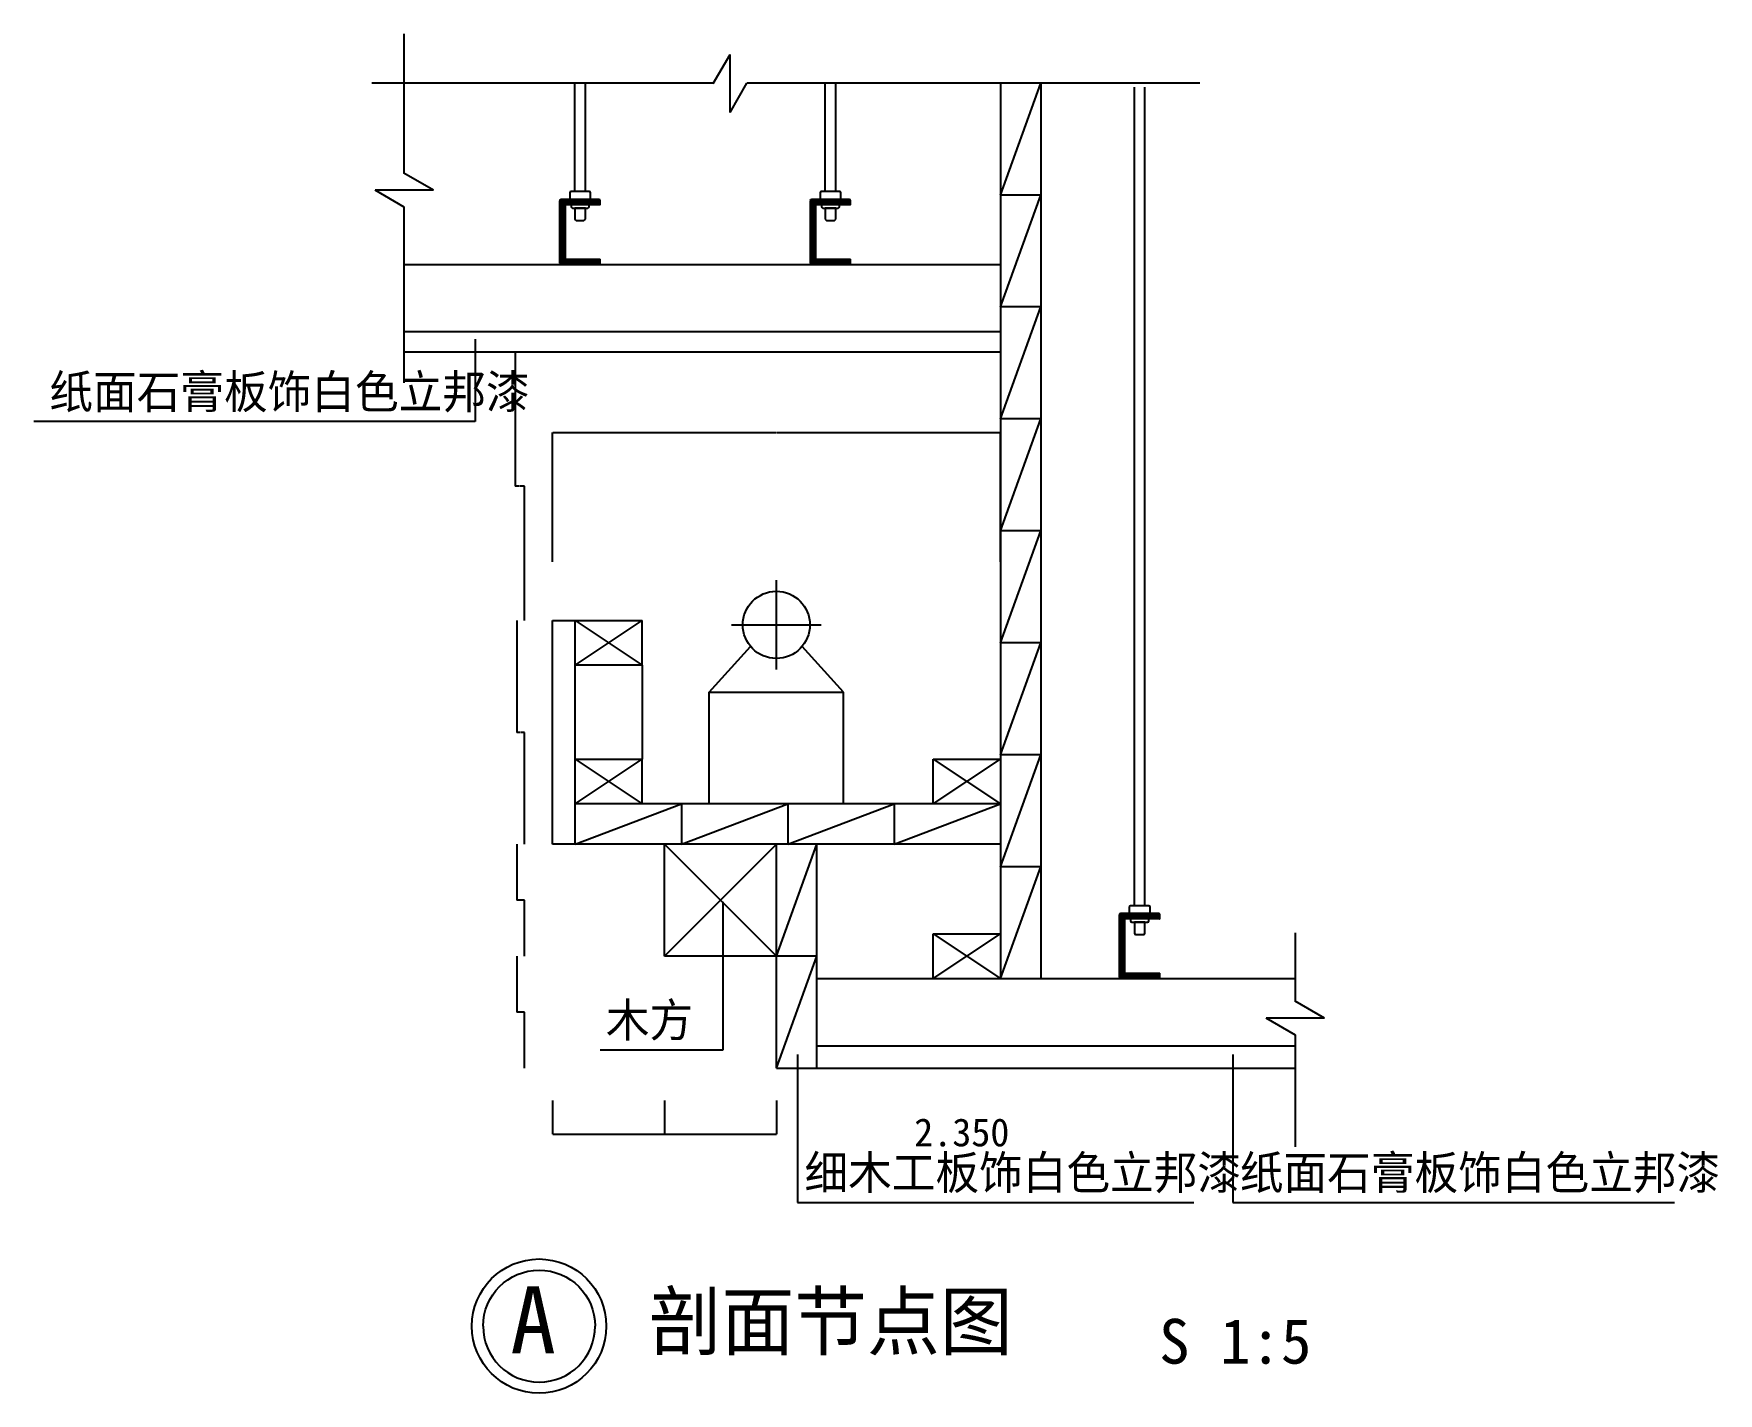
# Model space of a CAD drawing. Header units: metres. Extents: x 132909 to 140432, y -27766 to -21693.
import ezdxf

# ---------------------------------------------------------------- set-up
doc = ezdxf.new("R2010")
doc.units = ezdxf.units.M
for name, color, linetype in [('10', 8, 'Continuous'), ('15', 2, 'Continuous'), ('16', 3, 'Continuous'), ('20', 1, 'Continuous'), ('7', 7, 'Continuous')]:
    doc.layers.add(name, color=color, linetype=linetype)
doc.dimstyles.get("Standard").update_dxf_attribs({"dimtxt": 2.5, "dimasz": 2.5, "dimexe": 1.25, "dimexo": 0.625, "dimtad": 1, "dimcen": 2.5, "dimazin": 3, "dimtfac": 1, "dimtmove": 0, "dimatfit": 3})

# ---------------------------------------------------------------- blocks, each defined once
blk = doc.blocks.new('_CLOSEDFILLED')
at = {"color": 0, "linetype": 'BYBLOCK'}
blk.add_solid([(-1, 0), (0, 0), (-1, 0)], dxfattribs=at)
blk = doc.blocks.new('*D1')
for p, q in [((135066.31, -25313.79), (135066.31, -25563.79)), ((135082.57, -25563.79), (135066.06, -25563.79)), ((135101.08, -25563.79), (135084.57, -25563.79)), ((135100.83, -25813.79), (135100.83, -25563.79))]:
    blk.add_line(p, q)
at = {"layer": 'Defpoints'}
for p in [(135066.31, -25313.79), (135100.83, -25563.79), (135100.83, -25813.79)]:
    blk.add_point(p, dxfattribs=at)
at = {"xscale": 0.25, "yscale": 0.25}
blk.add_blockref('_CLOSEDFILLED', (135066.31, -25563.79), dxfattribs=at)
at = {"xscale": 0.25, "yscale": 0.25, "rotation": 180}
blk.add_blockref('_CLOSEDFILLED', (135100.83, -25563.79), dxfattribs=at)
at = {"insert": (135083.57, -25563.79), "char_height": 1, "attachment_point": 5}
blk.add_mtext('50', dxfattribs=at)
blk = doc.blocks.new('*D2')
for p, q in [((135726.16, -26458.82), (135726.16, -26609.09)), ((136226.16, -26458.82), (136226.16, -26609.09)), ((135726.41, -26609.09), (135975.16, -26609.09)), ((135977.16, -26609.09), (136225.91, -26609.09))]:
    blk.add_line(p, q)
at = {"layer": 'Defpoints'}
for p in [(135726.16, -26458.82), (136226.16, -26458.82), (135726.16, -26609.09)]:
    blk.add_point(p, dxfattribs=at)
at = {"xscale": 0.25, "yscale": 0.25, "rotation": 180}
blk.add_blockref('_CLOSEDFILLED', (135726.16, -26609.09), dxfattribs=at)
at = {"xscale": 0.25, "yscale": 0.25}
blk.add_blockref('_CLOSEDFILLED', (136226.16, -26609.09), dxfattribs=at)
at = {"insert": (135976.16, -26609.09), "char_height": 1, "attachment_point": 5}
blk.add_mtext('50', dxfattribs=at)
blk = doc.blocks.new('*D3')
for p, q in [((135226.16, -26458.82), (135226.16, -26609.09)), ((135726.16, -26458.82), (135726.16, -26609.09)), ((135226.41, -26609.09), (135475.16, -26609.09)), ((135477.16, -26609.09), (135725.91, -26609.09))]:
    blk.add_line(p, q)
at = {"layer": 'Defpoints'}
for p in [(135226.16, -26458.82), (135726.16, -26458.82), (135226.16, -26609.09)]:
    blk.add_point(p, dxfattribs=at)
at = {"xscale": 0.25, "yscale": 0.25, "rotation": 180}
blk.add_blockref('_CLOSEDFILLED', (135226.16, -26609.09), dxfattribs=at)
at = {"xscale": 0.25, "yscale": 0.25}
blk.add_blockref('_CLOSEDFILLED', (135726.16, -26609.09), dxfattribs=at)
at = {"insert": (135476.16, -26609.09), "char_height": 1, "attachment_point": 5}
blk.add_mtext('50', dxfattribs=at)
blk = doc.blocks.new('*D4')
for p, q in [((135066.31, -25813.79), (135066.31, -26063.79)), ((135082.57, -26063.79), (135066.06, -26063.79)), ((135101.08, -26063.79), (135084.57, -26063.79)), ((135100.83, -26313.79), (135100.83, -26063.79))]:
    blk.add_line(p, q)
at = {"layer": 'Defpoints'}
for p in [(135066.31, -25813.79), (135100.83, -26063.79), (135100.83, -26313.79)]:
    blk.add_point(p, dxfattribs=at)
at = {"xscale": 0.25, "yscale": 0.25}
blk.add_blockref('_CLOSEDFILLED', (135066.31, -26063.79), dxfattribs=at)
at = {"xscale": 0.25, "yscale": 0.25, "rotation": 180}
blk.add_blockref('_CLOSEDFILLED', (135100.83, -26063.79), dxfattribs=at)
at = {"insert": (135083.57, -26063.79), "char_height": 1, "attachment_point": 5}
blk.add_mtext('50', dxfattribs=at)
blk = doc.blocks.new('*D5')
for p, q in [((135066.31, -24313.79), (135066.31, -24813.79)), ((135082.07, -24813.79), (135066.06, -24813.79)), ((135101.08, -24813.79), (135085.07, -24813.79)), ((135100.83, -25313.79), (135100.83, -24813.79))]:
    blk.add_line(p, q)
at = {"layer": 'Defpoints'}
for p in [(135066.31, -24313.79), (135100.83, -24813.79), (135100.83, -25313.79)]:
    blk.add_point(p, dxfattribs=at)
at = {"xscale": 0.25, "yscale": 0.25}
blk.add_blockref('_CLOSEDFILLED', (135066.31, -24813.79), dxfattribs=at)
at = {"xscale": 0.25, "yscale": 0.25, "rotation": 180}
blk.add_blockref('_CLOSEDFILLED', (135100.83, -24813.79), dxfattribs=at)
at = {"insert": (135083.57, -24813.79), "char_height": 1, "attachment_point": 5}
blk.add_mtext('100', dxfattribs=at)
blk = doc.blocks.new('*D6')
for p, q in [((135059.4, -23113.79), (135059.4, -23713.79)), ((135078.615, -23713.79), (135059.15, -23713.79)), ((135101.08, -23713.79), (135081.615, -23713.79)), ((135100.83, -24313.79), (135100.83, -23713.79))]:
    blk.add_line(p, q)
at = {"layer": 'Defpoints'}
for p in [(135059.4, -23113.79), (135100.83, -23713.79), (135100.83, -24313.79)]:
    blk.add_point(p, dxfattribs=at)
at = {"xscale": 0.25, "yscale": 0.25}
blk.add_blockref('_CLOSEDFILLED', (135059.4, -23713.79), dxfattribs=at)
at = {"xscale": 0.25, "yscale": 0.25, "rotation": 180}
blk.add_blockref('_CLOSEDFILLED', (135100.83, -23713.79), dxfattribs=at)
at = {"insert": (135080.115, -23713.79), "char_height": 1, "attachment_point": 5}
blk.add_mtext('120', dxfattribs=at)
blk = doc.blocks.new('*D7')
for p, q in [((135226.16, -24052.39), (135226.16, -23474.52)), ((135226.41, -23474.52), (136224.66, -23474.52)), ((136227.66, -23474.52), (137225.91, -23474.52)), ((137226.16, -24052.39), (137226.16, -23474.52))]:
    blk.add_line(p, q)
at = {"layer": 'Defpoints'}
for p in [(135226.16, -23474.52), (135226.16, -24052.39), (137226.16, -24052.39)]:
    blk.add_point(p, dxfattribs=at)
at = {"xscale": 0.25, "yscale": 0.25, "rotation": 180}
blk.add_blockref('_CLOSEDFILLED', (135226.16, -23474.52), dxfattribs=at)
at = {"xscale": 0.25, "yscale": 0.25}
blk.add_blockref('_CLOSEDFILLED', (137226.16, -23474.52), dxfattribs=at)
at = {"insert": (136226.16, -23474.52), "char_height": 1, "attachment_point": 5}
blk.add_mtext('200', dxfattribs=at)

msp = doc.modelspace()

# ---------------------------------------------------------------- hatches: boundary and pattern name
at = {"layer": '10'}
h = msp.add_hatch(dxfattribs=at)
h.set_pattern_fill('AR-SAND', scale=50)
h.paths.add_polyline_path([(137226.16, -23113.79), (137226.16, -23023.79), (134562.11, -23023.79), (134562.11, -23113.79)])
h = msp.add_hatch(dxfattribs=at)
h.set_pattern_fill('AR-SAND', scale=30)
h.paths.add_polyline_path([(135326.16, -24313.79), (135226.16, -24313.79), (135226.16, -25313.79), (135326.16, -25313.79)])
h = msp.add_hatch(dxfattribs=at)
h.set_pattern_fill('AR-SAND', scale=30)
h.paths.add_polyline_path([(136406.16, -26213.79), (136406.16, -26313.79), (138541.65, -26313.79), (138541.65, -26213.79)])
at = {"layer": '16'}
h = msp.add_hatch(dxfattribs=at)
h.set_pattern_fill('SOLID')
h.paths.add_polyline_path([(135432.92, -22433.29, -0.41), (135438.92, -22439.29), (135438.92, -22457.29), (135282.92, -22457.29), (135282.92, -22699.79), (135438.92, -22699.79), (135438.92, -22717.79, -0.41), (135432.92, -22723.79), (135264.92, -22723.79, -0.41), (135258.92, -22717.79), (135258.92, -22439.29, -0.41), (135264.92, -22433.29)])
h = msp.add_hatch(dxfattribs=at)
h.set_pattern_fill('SOLID')
h.paths.add_polyline_path([(136551, -22433.29, -0.41), (136557, -22439.29), (136557, -22457.29), (136401, -22457.29), (136401, -22699.79), (136557, -22699.79), (136557, -22717.79, -0.41), (136551, -22723.79), (136383, -22723.79, -0.41), (136377, -22717.79), (136377, -22439.29, -0.41), (136383, -22433.29)])
h = msp.add_hatch(dxfattribs=at)
h.set_pattern_fill('SOLID')
h.paths.add_polyline_path([(137931.85, -25623.29, -0.41), (137937.85, -25629.29), (137937.85, -25647.29), (137781.85, -25647.29), (137781.85, -25889.79), (137937.85, -25889.79), (137937.85, -25907.79, -0.41), (137931.85, -25913.79), (137763.85, -25913.79, -0.41), (137757.85, -25907.79), (137757.85, -25629.29, -0.41), (137763.85, -25623.29)])

# ---------------------------------------------------------------- linework, layer by layer
at = {"layer": '10'}
for p, q in [((137226.16, -22413.79), (137406.16, -21913.79)), ((137226.16, -22913.79), (137406.16, -22413.79)), ((137406.16, -22413.79), (137226.16, -22413.79)), ((137406.16, -22913.79), (137226.16, -22913.79)), ((137226.16, -23413.79), (137406.16, -22913.79)), ((137406.16, -23413.79), (137226.16, -23413.79)), ((137226.16, -23913.79), (137406.16, -23413.79)), ((137406.16, -23913.79), (137226.16, -23913.79)), ((137226.16, -24413.79), (137406.16, -23913.79)), ((137226.16, -24913.79), (137406.16, -24413.79)), ((137406.16, -24413.79), (137226.16, -24413.79)), ((137406.16, -24913.79), (137226.16, -24913.79)), ((137226.16, -25413.79), (137406.16, -24913.79)), ((135326.16, -25313.79), (135801.16, -25133.79)), ((135801.16, -25313.79), (136276.16, -25133.79)), ((135801.16, -25133.79), (135801.16, -25313.79)), ((136276.16, -25133.79), (136276.16, -25313.79)), ((136276.16, -25313.79), (136751.16, -25133.79)), ((136751.16, -25133.79), (136751.16, -25313.79)), ((136751.16, -25313.79), (137226.16, -25133.79)), ((136226.16, -25813.79), (136406.16, -25313.79)), ((137226.16, -25913.79), (137406.16, -25413.79)), ((137406.16, -25413.79), (137226.16, -25413.79)), ((136406.16, -25813.79), (136226.16, -25813.79)), ((136226.16, -26313.79), (136406.16, -25813.79))]:
    msp.add_line(p, q, dxfattribs=at)
at = {"layer": '15'}
for p, q in [((137226.16, -21913.79), (137226.16, -25913.79)), ((137406.16, -21913.79), (137406.16, -25913.79)), ((134562.11, -23113.79), (137226.16, -23113.79)), ((135226.16, -25313.79), (135226.16, -24313.79)), ((135226.16, -24313.79), (135326.16, -24313.79)), ((135326.16, -25313.79), (135326.16, -24313.79)), ((137226.16, -25133.79), (135326.16, -25133.79)), ((137226.16, -25313.79), (135226.16, -25313.79)), ((135726.16, -25813.79), (135726.16, -25313.79)), ((136226.16, -26313.79), (136226.16, -25313.79)), ((136406.16, -26313.79), (136406.16, -25313.79)), ((136226.16, -25813.79), (135726.16, -25813.79)), ((136406.16, -26213.79), (138541.65, -26213.79)), ((136226.16, -26313.79), (138541.65, -26313.79))]:
    msp.add_line(p, q, dxfattribs=at)
at = {"layer": '16'}
for p, q in [((135325.65, -22398.42), (135325.65, -21913.79)), ((135372.18, -22398.42), (135372.18, -21913.79)), ((136443.73, -22398.42), (136443.73, -21913.79)), ((136490.26, -22398.42), (136490.26, -21913.79)), ((137824.59, -25588.42), (137824.59, -21931.43)), ((137871.11, -25588.42), (137871.11, -21931.43)), ((135258.92, -22717.79), (135258.92, -22439.29)), ((135432.92, -22433.29), (135264.92, -22433.29)), ((135282.92, -22699.79), (135282.92, -22457.29)), ((135438.92, -22457.29), (135282.92, -22457.29)), ((135438.92, -22457.29), (135438.92, -22439.29)), ((136377, -22717.79), (136377, -22439.29)), ((136551, -22433.29), (136383, -22433.29)), ((136401, -22699.79), (136401, -22457.29)), ((136557, -22457.29), (136401, -22457.29)), ((136557, -22457.29), (136557, -22439.29)), ((135282.92, -22699.79), (135438.92, -22699.79)), ((135438.92, -22717.79), (135438.92, -22699.79)), ((136401, -22699.79), (136557, -22699.79)), ((136557, -22717.79), (136557, -22699.79)), ((134562.11, -22723.79), (137226.16, -22723.79)), ((135264.92, -22723.79), (135432.92, -22723.79)), ((136383, -22723.79), (136551, -22723.79)), ((134562.11, -23023.79), (137226.16, -23023.79)), ((136225.22, -24533.79), (136225.22, -24133.79)), ((135326.16, -24313.79), (135626.16, -24513.79)), ((135326.16, -24513.79), (135626.16, -24313.79)), ((135326.16, -24313.79), (135626.16, -24313.79)), ((135626.16, -24513.79), (135626.16, -24313.79)), ((136025.22, -24333.79), (136425.22, -24333.79)), ((135925.22, -24633.79), (136110.04, -24429.88)), ((136525.22, -24633.79), (136340.4, -24429.88)), ((135626.16, -24513.79), (135326.16, -24513.79)), ((135626.16, -24513.79), (135626.16, -24933.79)), ((135925.22, -25133.79), (135925.22, -24633.79)), ((135925.22, -24633.79), (136525.22, -24633.79)), ((136525.22, -25133.79), (136525.22, -24633.79)), ((135326.16, -24933.79), (135626.16, -24933.79)), ((135326.16, -25133.79), (135626.16, -24933.79)), ((135326.16, -24933.79), (135626.16, -25133.79)), ((135626.16, -25133.79), (135626.16, -24933.79)), ((136926.16, -25133.79), (136926.16, -24933.79)), ((136926.16, -24933.79), (137226.16, -25133.79)), ((136926.16, -25133.79), (137226.16, -24933.79)), ((136926.16, -24933.79), (137226.16, -24933.79)), ((136226.16, -25313.79), (135726.16, -25813.79)), ((135726.16, -25313.79), (136226.16, -25813.79)), ((137757.85, -25907.79), (137757.85, -25629.29)), ((137931.85, -25623.29), (137763.85, -25623.29)), ((137781.85, -25889.79), (137781.85, -25647.29)), ((137937.85, -25647.29), (137781.85, -25647.29)), ((137937.85, -25647.29), (137937.85, -25629.29)), ((136926.16, -25913.79), (137226.16, -25713.79)), ((136926.16, -25713.79), (137226.16, -25913.79)), ((136926.16, -25913.79), (136926.16, -25713.79)), ((136926.16, -25713.79), (137226.16, -25713.79)), ((136406.16, -25913.79), (138541.65, -25913.79)), ((137763.85, -25913.79), (137931.85, -25913.79)), ((137781.85, -25889.79), (137937.85, -25889.79)), ((137937.85, -25907.79), (137937.85, -25889.79))]:
    msp.add_line(p, q, dxfattribs=at)
for points in [[(135389.45, -22398.42), (135308.38, -22398.42, 0.41), (135302.38, -22404.42), (135302.38, -22433.29), (135395.45, -22433.29), (135395.45, -22404.42, 0.41)], [(136507.53, -22398.42), (136426.47, -22398.42, 0.41), (136420.47, -22404.42), (136420.47, -22433.29), (136513.53, -22433.29), (136513.53, -22404.42, 0.41)], [(135389.63, -22457.29), (135308.2, -22457.29), (135308.2, -22465.82, 0.41), (135314.2, -22471.82), (135383.63, -22471.82, 0.41), (135389.63, -22465.82)], [(135372.18, -22471.82), (135325.65, -22471.82), (135325.65, -22521.03, 0.41), (135331.65, -22527.03), (135366.18, -22527.03, 0.41), (135372.18, -22521.03)], [(136507.71, -22457.29), (136426.28, -22457.29), (136426.28, -22465.82, 0.41), (136432.28, -22471.82), (136501.71, -22471.82, 0.41), (136507.71, -22465.82)], [(136490.27, -22471.82), (136443.73, -22471.82), (136443.73, -22521.03, 0.41), (136449.73, -22527.03), (136484.27, -22527.03, 0.41), (136490.27, -22521.03)], [(137888.38, -25588.42), (137807.32, -25588.42, 0.41), (137801.32, -25594.42), (137801.32, -25623.29), (137894.38, -25623.29), (137894.38, -25594.42, 0.41)], [(137888.57, -25647.29), (137807.13, -25647.29), (137807.13, -25655.82, 0.41), (137813.13, -25661.82), (137882.57, -25661.82, 0.41), (137888.57, -25655.82)], [(137871.12, -25661.82), (137824.58, -25661.82), (137824.58, -25711.03, 0.41), (137830.58, -25717.03), (137865.12, -25717.03, 0.41), (137871.12, -25711.03)]]:
    msp.add_lwpolyline(points, format="xyb", close=True, dxfattribs=at)
msp.add_circle((136225.22, -24333.79), 150, dxfattribs=at)
for centre, start, end in [((135264.92, -22439.29), 90, 180), ((135432.92, -22439.29), 0, 90), ((136383, -22439.29), 90, 180), ((136551, -22439.29), 0, 90), ((135264.92, -22717.79), 180, 270), ((135432.92, -22717.79), 270, 0), ((136383, -22717.79), 180, 270), ((136551, -22717.79), 270, 0), ((137763.85, -25629.29), 90, 180), ((137931.85, -25629.29), 0, 90), ((137763.85, -25907.79), 180, 270), ((137931.85, -25907.79), 270, 0)]:
    msp.add_arc(centre, 6, start, end, dxfattribs=at)
at = {"layer": '20'}
for p, q in [((134562.11, -21693.07), (134562.11, -22317.49)), ((135943.24, -21915.34), (136018.24, -21785.43)), ((136018.24, -22045.24), (136018.24, -21785.43)), ((135944.13, -21913.79), (134418.68, -21913.79)), ((136018.24, -22045.24), (136094.13, -21913.79)), ((138116.95, -21913.79), (136093.24, -21913.79)), ((134693.56, -22392.49), (134562.11, -22316.59)), ((134563.66, -22467.49), (134433.75, -22392.49)), ((134693.56, -22392.49), (134433.75, -22392.49)), ((134562.11, -22466.59), (134562.11, -23252.5)), ((138541.65, -25708.93), (138541.65, -26016.17)), ((138673.1, -26091.17), (138541.65, -26015.28)), ((138543.2, -26166.17), (138413.29, -26091.17)), ((138673.1, -26091.17), (138413.29, -26091.17)), ((138541.65, -26165.28), (138541.65, -26665.73))]:
    msp.add_line(p, q, dxfattribs=at)
for points in [[(134915.76, -27466.18, -1), (135415.76, -27466.18, -1)], [(134915.76, -27466.18, 1), (135415.76, -27466.18, 1)]]:
    msp.add_lwpolyline(points, format="xyb", dxfattribs=at)
msp.add_circle((135165.76, -27466.18), 300, dxfattribs=at)
msp.add_circle((135165.76, -27466.18), 300, dxfattribs=at)

# ---------------------------------------------------------------- texts
for s, height, p in [('A', 300, (135036.9, -27587.58)), ('剖面节点图', 250, (135655.45, -27569.69)), ('S 1:5', 200, (137934.41, -27633.65))]:
    msp.add_text(s, height=height).set_placement(p)
at = {"layer": '7'}
for s, height, p in [('纸面石膏板饰白色立邦漆', 150, (132978.67, -23367.37)), ('木方', 150, (135463.85, -26174.08)), ('2.350', 125, (136840.69, -26662.89)), ('细木工板饰白色立邦漆', 150, (136350.75, -26855.16)), ('纸面石膏板饰白色立邦漆', 150, (138295.12, -26855.16))]:
    msp.add_text(s, height=height, dxfattribs=at).set_placement(p)

# ---------------------------------------------------------------- dimensions: what is measured, and where the dimension line sits
for base, p1, p2, text, picture, middle in [((135100.83, -23713.79), (135100.83, -24313.79), (135059.4, -23113.79), '120', '*D6', (135080.115, -23713.79)), ((135226.16, -23474.52), (135226.16, -24052.39), (137226.16, -24052.39), '200', '*D7', (136226.16, -23474.52)), ((135100.83, -24813.79), (135100.83, -25313.79), (135066.31, -24313.79), '100', '*D5', (135083.57, -24813.79)), ((135100.83, -25563.79), (135100.83, -25813.79), (135066.31, -25313.79), '50', '*D1', (135083.57, -25563.79)), ((135100.83, -26063.79), (135100.83, -26313.79), (135066.31, -25813.79), '50', '*D4', (135083.57, -26063.79)), ((135226.16, -26609.09), (135226.16, -26458.82), (135726.16, -26458.82), '50', '*D3', (135476.16, -26609.09)), ((135726.16, -26609.09), (135726.16, -26458.82), (136226.16, -26458.82), '50', '*D2', (135976.16, -26609.09))]:
    dim = msp.add_linear_dim(base=base, p1=p1, p2=p2, text=text, dimstyle='Standard')
    dim.commit()
    dim.dimension.update_dxf_attribs({"geometry": picture, "text_midpoint": middle})

# ---------------------------------------------------------------- leaders
at = {"layer": '10'}
for points in [[(134880.35, -23056.92), (134880.35, -23426.05), (132908.69, -23426.05)], [(135985.47, -25571.32), (135985.47, -26232.76), (135439.13, -26232.76)], [(136319.73, -26252.4), (136319.73, -26913.83), (138089.19, -26913.83)], [(138264.11, -26252.4), (138264.11, -26913.83), (140235.77, -26913.83)]]:
    msp.add_leader(points, dimstyle='Standard', dxfattribs=at)

doc.saveas('drawing.dxf')
